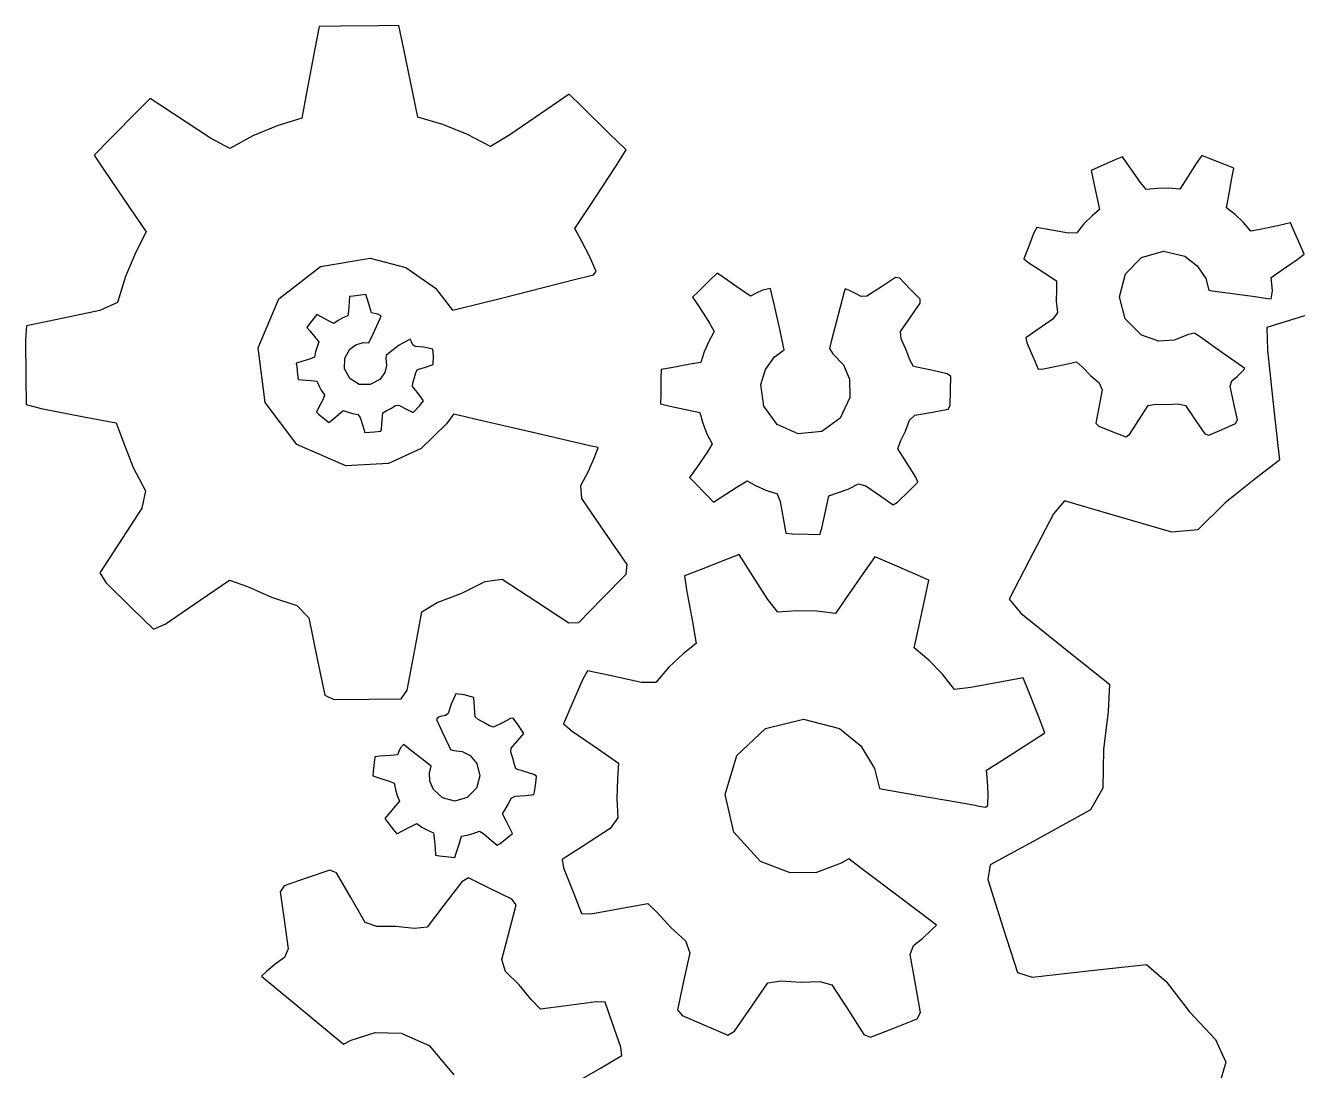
# Model space of a CAD drawing. Header units: metres. Extents: x -544 to 104, y 0 to 186.
# Drawn here: x -378.23 to -365.39, y 105.32 to 115.8 of the extents above; entities that cross this region are included whole.
import ezdxf

# ---------------------------------------------------------------- set-up
doc = ezdxf.new("R2010")
doc.units = ezdxf.units.M

msp = doc.modelspace()

# ---------------------------------------------------------------- linework, layer by layer
at = {"layer": 'COMPONENT1'}
for p, q in [((-375.28, 115.794), (-375.322, 115.568)), ((-375.066, 115.796), (-375.28, 115.794)), ((-374.683, 115.8), (-375.066, 115.796)), ((-374.479, 115.802), (-374.683, 115.8)), ((-374.43, 115.566), (-374.479, 115.802)), ((-375.322, 115.568), (-375.405, 115.127)), ((-374.338, 115.126), (-374.43, 115.566)), ((-376.975, 115.069), (-377.097, 114.949)), ((-376.742, 114.916), (-376.975, 115.069)), ((-375.405, 115.127), (-375.453, 114.871)), ((-374.287, 114.881), (-374.338, 115.126)), ((-372.768, 115.112), (-372.992, 114.959)), ((-372.639, 114.987), (-372.768, 115.112)), ((-377.097, 114.949), (-377.364, 114.677)), ((-376.369, 114.672), (-376.742, 114.916)), ((-372.992, 114.959), (-373.364, 114.705)), ((-372.367, 114.72), (-372.639, 114.987)), ((-375.699, 114.797), (-375.945, 114.695)), ((-375.453, 114.871), (-375.699, 114.797)), ((-374.036, 114.809), (-374.287, 114.881)), ((-373.79, 114.71), (-374.036, 114.809)), ((-377.364, 114.677), (-377.536, 114.501)), ((-376.177, 114.567), (-376.369, 114.672)), ((-375.945, 114.695), (-376.177, 114.567)), ((-373.558, 114.587), (-373.79, 114.71)), ((-373.364, 114.705), (-373.558, 114.587)), ((-372.197, 114.553), (-372.367, 114.72)), ((-372.305, 114.383), (-372.197, 114.553)), ((-377.536, 114.501), (-377.432, 114.342)), ((-367.28, 114.456), (-367.43, 114.39)), ((-367.212, 114.484), (-367.28, 114.456)), ((-367.144, 114.385), (-367.212, 114.484)), ((-366.472, 114.416), (-366.576, 114.254)), ((-366.418, 114.499), (-366.472, 114.416)), ((-366.333, 114.465), (-366.418, 114.499)), ((-366.179, 114.405), (-366.333, 114.465)), ((-366.097, 114.372), (-366.179, 114.405)), ((-377.432, 114.342), (-377.182, 113.976)), ((-372.551, 114.007), (-372.305, 114.383)), ((-367.43, 114.39), (-367.527, 114.348)), ((-367.527, 114.348), (-367.512, 114.268)), ((-367.034, 114.228), (-367.144, 114.385)), ((-366.116, 114.271), (-366.097, 114.372)), ((-367.512, 114.268), (-367.471, 114.081)), ((-366.974, 114.155), (-367.034, 114.228)), ((-366.861, 114.168), (-366.974, 114.155)), ((-366.747, 114.169), (-366.861, 114.168)), ((-366.637, 114.159), (-366.747, 114.169)), ((-366.576, 114.254), (-366.637, 114.159)), ((-366.15, 114.08), (-366.116, 114.271)), ((-367.471, 114.081), (-367.444, 113.957)), ((-366.169, 113.974), (-366.15, 114.08)), ((-377.182, 113.976), (-377.015, 113.731)), ((-372.711, 113.764), (-372.551, 114.007)), ((-367.518, 113.892), (-367.6, 113.811)), ((-367.444, 113.957), (-367.518, 113.892)), ((-366.081, 113.905), (-366.169, 113.974)), ((-365.999, 113.826), (-366.081, 113.905)), ((-372.64, 113.635), (-372.711, 113.764)), ((-368.075, 113.775), (-368.102, 113.72)), ((-367.943, 113.751), (-368.075, 113.775)), ((-367.6, 113.811), (-367.673, 113.721)), ((-365.926, 113.739), (-365.999, 113.826)), ((-365.641, 113.796), (-365.83, 113.755)), ((-365.527, 113.821), (-365.641, 113.796)), ((-365.495, 113.75), (-365.527, 113.821)), ((-377.015, 113.731), (-377.119, 113.528)), ((-372.564, 113.487), (-372.64, 113.635)), ((-368.102, 113.72), (-368.162, 113.57)), ((-367.757, 113.717), (-367.943, 113.751)), ((-367.673, 113.721), (-367.757, 113.717)), ((-365.83, 113.755), (-365.926, 113.739)), ((-365.43, 113.6), (-365.495, 113.75)), ((-377.119, 113.528), (-377.223, 113.282)), ((-368.162, 113.57), (-368.205, 113.46)), ((-367.021, 113.474), (-366.802, 113.536)), ((-366.802, 113.536), (-366.589, 113.488)), ((-365.46, 113.455), (-365.389, 113.506)), ((-365.389, 113.506), (-365.43, 113.6)), ((-375.684, 113.06), (-375.266, 113.385)), ((-375.266, 113.385), (-374.765, 113.467)), ((-374.765, 113.467), (-374.407, 113.372)), ((-372.498, 113.333), (-372.564, 113.487)), ((-368.205, 113.46), (-368.152, 113.419)), ((-368.152, 113.419), (-367.994, 113.318)), ((-367.184, 113.31), (-367.021, 113.474)), ((-366.589, 113.488), (-366.462, 113.392)), ((-366.462, 113.392), (-366.377, 113.262)), ((-365.619, 113.345), (-365.46, 113.455)), ((-377.223, 113.282), (-377.302, 113.023)), ((-374.407, 113.372), (-374.112, 113.165)), ((-372.886, 113.209), (-372.662, 113.266)), ((-372.662, 113.266), (-372.605, 113.28)), ((-372.605, 113.28), (-372.523, 113.301)), ((-372.523, 113.301), (-372.498, 113.333)), ((-371.356, 113.245), (-371.474, 113.131)), ((-371.282, 113.316), (-371.356, 113.245)), ((-371.21, 113.268), (-371.282, 113.316)), ((-371.051, 113.157), (-371.21, 113.268)), ((-369.491, 113.272), (-369.633, 113.18)), ((-369.449, 113.267), (-369.491, 113.272)), ((-369.347, 113.161), (-369.449, 113.267)), ((-367.994, 113.318), (-367.875, 113.241)), ((-367.245, 113.08), (-367.184, 113.31)), ((-366.377, 113.262), (-366.345, 113.146)), ((-365.721, 113.274), (-365.619, 113.345)), ((-365.714, 113.211), (-365.721, 113.274)), ((-374.112, 113.165), (-373.94, 112.944)), ((-373.461, 113.064), (-372.886, 113.209)), ((-371.474, 113.131), (-371.529, 113.076)), ((-370.948, 113.086), (-371.051, 113.157)), ((-370.827, 113.146), (-370.892, 113.115)), ((-370.747, 113.162), (-370.827, 113.146)), ((-370.733, 113.101), (-370.747, 113.162)), ((-370.007, 113.131), (-370.067, 112.899)), ((-369.999, 113.161), (-370.007, 113.131)), ((-369.962, 113.146), (-369.999, 113.161)), ((-369.899, 113.116), (-369.962, 113.146)), ((-369.633, 113.18), (-369.781, 113.085)), ((-369.246, 113.057), (-369.347, 113.161)), ((-367.877, 113.15), (-367.878, 113.035)), ((-367.875, 113.241), (-367.877, 113.15)), ((-366.345, 113.146), (-366.314, 113.141)), ((-366.314, 113.141), (-366.134, 113.116)), ((-365.721, 113.059), (-365.708, 113.14)), ((-365.708, 113.14), (-365.714, 113.211)), ((-377.302, 113.023), (-377.48, 112.942)), ((-375.891, 112.566), (-375.684, 113.06)), ((-374.977, 113.028), (-374.985, 112.936)), ((-374.973, 113.083), (-374.977, 113.028)), ((-374.937, 113.087), (-374.973, 113.083)), ((-374.859, 113.096), (-374.937, 113.087)), ((-374.811, 113.101), (-374.859, 113.096)), ((-374.798, 113.062), (-374.811, 113.101)), ((-374.77, 112.975), (-374.798, 113.062)), ((-373.871, 112.961), (-373.461, 113.064)), ((-371.529, 113.076), (-371.465, 112.978)), ((-370.892, 113.115), (-370.948, 113.086)), ((-370.711, 113.004), (-370.733, 113.101)), ((-370.655, 112.755), (-370.711, 113.004)), ((-369.838, 113.082), (-369.899, 113.116)), ((-369.781, 113.085), (-369.838, 113.082)), ((-369.343, 112.874), (-369.246, 113.014)), ((-369.246, 113.014), (-369.246, 113.057)), ((-367.878, 113.035), (-367.867, 112.921)), ((-367.185, 112.86), (-367.245, 113.08)), ((-366.134, 113.116), (-365.881, 113.081)), ((-365.881, 113.081), (-365.782, 113.067)), ((-365.782, 113.067), (-365.721, 113.059)), ((-377.48, 112.942), (-377.91, 112.853)), ((-375.328, 112.868), (-375.377, 112.807)), ((-375.302, 112.901), (-375.328, 112.868)), ((-375.259, 112.878), (-375.302, 112.901)), ((-375.177, 112.836), (-375.259, 112.878)), ((-375.041, 112.869), (-375.088, 112.843)), ((-374.992, 112.89), (-375.041, 112.869)), ((-374.985, 112.936), (-374.992, 112.89)), ((-374.752, 112.918), (-374.77, 112.975)), ((-374.723, 112.913), (-374.752, 112.918)), ((-374.69, 112.906), (-374.723, 112.913)), ((-374.655, 112.889), (-374.69, 112.906)), ((-374.687, 112.819), (-374.667, 112.862)), ((-374.667, 112.862), (-374.655, 112.889)), ((-373.94, 112.944), (-373.895, 112.955)), ((-373.895, 112.955), (-373.871, 112.961)), ((-371.465, 112.978), (-371.36, 112.816)), ((-370.067, 112.899), (-370.137, 112.632)), ((-369.442, 112.731), (-369.343, 112.874)), ((-367.867, 112.921), (-367.909, 112.857)), ((-367.024, 112.695), (-367.185, 112.86)), ((-365.385, 112.89), (-365.765, 112.77)), ((-378.216, 112.789), (-378.226, 112.648)), ((-377.91, 112.853), (-378.216, 112.789)), ((-375.377, 112.807), (-375.404, 112.773)), ((-375.404, 112.773), (-375.374, 112.737)), ((-375.374, 112.737), (-375.315, 112.667)), ((-375.132, 112.813), (-375.177, 112.836)), ((-375.088, 112.843), (-375.132, 112.813)), ((-374.738, 112.709), (-374.687, 112.819)), ((-371.312, 112.731), (-371.368, 112.632)), ((-371.36, 112.816), (-371.312, 112.731)), ((-370.616, 112.578), (-370.655, 112.755)), ((-369.435, 112.658), (-369.442, 112.731)), ((-368.062, 112.751), (-368.184, 112.667)), ((-367.909, 112.857), (-368.062, 112.751)), ((-365.765, 112.77), (-365.758, 112.544)), ((-378.226, 112.648), (-378.223, 112.273)), ((-375.315, 112.667), (-375.281, 112.627)), ((-375.281, 112.627), (-375.3, 112.579)), ((-374.909, 112.599), (-374.838, 112.62)), ((-374.838, 112.62), (-374.781, 112.618)), ((-374.781, 112.618), (-374.738, 112.709)), ((-374.365, 112.656), (-374.476, 112.594)), ((-374.35, 112.626), (-374.365, 112.656)), ((-374.337, 112.596), (-374.35, 112.626)), ((-371.368, 112.632), (-371.413, 112.528)), ((-370.137, 112.632), (-370.155, 112.56)), ((-369.387, 112.555), (-369.435, 112.658)), ((-368.184, 112.667), (-368.174, 112.618)), ((-368.174, 112.618), (-368.111, 112.473)), ((-366.849, 112.635), (-367.024, 112.695)), ((-366.694, 112.643), (-366.849, 112.635)), ((-366.552, 112.701), (-366.694, 112.643)), ((-366.492, 112.716), (-366.552, 112.701)), ((-366.431, 112.674), (-366.492, 112.716)), ((-366.205, 112.515), (-366.431, 112.674)), ((-375.822, 112.018), (-375.891, 112.566)), ((-375.316, 112.526), (-375.326, 112.473)), ((-375.3, 112.579), (-375.316, 112.526)), ((-375.021, 112.465), (-374.97, 112.555)), ((-374.97, 112.555), (-374.909, 112.599)), ((-374.607, 112.492), (-374.609, 112.462)), ((-374.579, 112.513), (-374.607, 112.492)), ((-374.476, 112.594), (-374.579, 112.513)), ((-374.315, 112.581), (-374.337, 112.596)), ((-374.232, 112.574), (-374.315, 112.581)), ((-374.137, 112.553), (-374.232, 112.574)), ((-374.13, 112.484), (-374.137, 112.553)), ((-374.134, 112.399), (-374.13, 112.484)), ((-371.413, 112.528), (-371.447, 112.421)), ((-370.799, 112.351), (-370.706, 112.476)), ((-370.706, 112.476), (-370.609, 112.547)), ((-370.609, 112.547), (-370.616, 112.578)), ((-370.155, 112.56), (-370.12, 112.508)), ((-370.12, 112.508), (-370.016, 112.396)), ((-369.35, 112.447), (-369.387, 112.555)), ((-366.009, 112.377), (-366.205, 112.515)), ((-365.758, 112.544), (-365.689, 111.916)), ((-375.453, 112.429), (-375.508, 112.412)), ((-375.508, 112.412), (-375.504, 112.377)), ((-375.504, 112.377), (-375.496, 112.3)), ((-375.367, 112.456), (-375.453, 112.429)), ((-375.326, 112.473), (-375.367, 112.456)), ((-375.024, 112.357), (-375.021, 112.465)), ((-374.972, 112.261), (-375.024, 112.357)), ((-374.602, 112.39), (-374.62, 112.319)), ((-374.609, 112.462), (-374.602, 112.39)), ((-374.308, 112.32), (-374.29, 112.35)), ((-374.29, 112.35), (-374.211, 112.375)), ((-374.211, 112.375), (-374.134, 112.399)), ((-371.845, 112.349), (-371.847, 112.261)), ((-371.743, 112.367), (-371.845, 112.349)), ((-371.553, 112.402), (-371.743, 112.367)), ((-371.447, 112.421), (-371.553, 112.402)), ((-370.844, 112.198), (-370.799, 112.351)), ((-370.016, 112.396), (-369.955, 112.254)), ((-369.31, 112.38), (-369.35, 112.447)), ((-369.148, 112.345), (-369.31, 112.38)), ((-368.111, 112.473), (-368.06, 112.354)), ((-368.06, 112.354), (-368.005, 112.355)), ((-368.005, 112.355), (-367.826, 112.394)), ((-367.826, 112.394), (-367.675, 112.427)), ((-367.675, 112.427), (-367.614, 112.373)), ((-367.614, 112.373), (-367.535, 112.291)), ((-366.011, 112.329), (-365.984, 112.359)), ((-365.984, 112.359), (-366.009, 112.377)), ((-378.223, 112.273), (-378.22, 111.998)), ((-375.496, 112.3), (-375.49, 112.25)), ((-375.49, 112.25), (-375.451, 112.246)), ((-375.451, 112.246), (-375.361, 112.238)), ((-375.361, 112.238), (-375.301, 112.233)), ((-375.301, 112.233), (-375.282, 112.19)), ((-374.876, 112.201), (-374.972, 112.261)), ((-374.671, 112.248), (-374.768, 112.198)), ((-374.62, 112.319), (-374.671, 112.248)), ((-374.337, 112.216), (-374.32, 112.268)), ((-374.32, 112.268), (-374.308, 112.32)), ((-371.847, 112.261), (-371.849, 112.096)), ((-369.955, 112.254), (-369.95, 112.069)), ((-368.975, 112.308), (-369.148, 112.345)), ((-368.937, 112.281), (-368.975, 112.308)), ((-368.94, 112.142), (-368.937, 112.281)), ((-367.535, 112.291), (-367.447, 112.217)), ((-366.132, 112.182), (-366.114, 112.236)), ((-366.114, 112.236), (-366.061, 112.281)), ((-366.061, 112.281), (-366.011, 112.329)), ((-375.282, 112.19), (-375.257, 112.142)), ((-375.257, 112.142), (-375.226, 112.097)), ((-375.226, 112.097), (-375.236, 112.058)), ((-374.768, 112.198), (-374.876, 112.201)), ((-374.341, 112.18), (-374.337, 112.216)), ((-374.29, 112.12), (-374.341, 112.18)), ((-374.23, 112.035), (-374.29, 112.12)), ((-371.849, 112.096), (-371.851, 112.004)), ((-370.815, 111.982), (-370.844, 112.198)), ((-368.942, 111.99), (-368.94, 112.142)), ((-367.419, 112.147), (-367.452, 111.97)), ((-367.447, 112.217), (-367.419, 112.147)), ((-366.094, 112.01), (-366.132, 112.182)), ((-378.22, 111.998), (-378.07, 111.957)), ((-375.502, 111.596), (-375.822, 112.018)), ((-375.277, 111.978), (-375.307, 111.922)), ((-375.236, 112.058), (-375.277, 111.978)), ((-374.559, 111.96), (-374.513, 111.99)), ((-374.513, 111.99), (-374.478, 111.993)), ((-374.478, 111.993), (-374.402, 111.953)), ((-374.335, 111.918), (-374.271, 111.984)), ((-374.271, 111.984), (-374.23, 112.035)), ((-371.851, 112.004), (-371.754, 111.983)), ((-371.754, 111.983), (-371.566, 111.942)), ((-370.68, 111.798), (-370.815, 111.982)), ((-369.95, 112.069), (-370.047, 111.86)), ((-368.962, 111.951), (-368.942, 111.99)), ((-367.452, 111.97), (-367.48, 111.812)), ((-367.046, 111.848), (-366.956, 111.988)), ((-366.956, 111.988), (-366.88, 112.001)), ((-366.88, 112.001), (-366.766, 111.998)), ((-366.766, 111.998), (-366.653, 112.007)), ((-366.653, 112.007), (-366.582, 111.988)), ((-366.582, 111.988), (-366.483, 111.846)), ((-366.058, 111.844), (-366.094, 112.01)), ((-378.07, 111.957), (-377.642, 111.876)), ((-377.642, 111.876), (-377.318, 111.815)), ((-375.307, 111.922), (-375.286, 111.902)), ((-375.286, 111.902), (-375.226, 111.854)), ((-375.226, 111.854), (-375.182, 111.819)), ((-375.182, 111.819), (-375.156, 111.838)), ((-375.156, 111.838), (-375.088, 111.895)), ((-375.088, 111.895), (-375.037, 111.939)), ((-375.037, 111.939), (-374.996, 111.925)), ((-374.996, 111.925), (-374.944, 111.908)), ((-374.944, 111.908), (-374.891, 111.898)), ((-374.891, 111.898), (-374.868, 111.869)), ((-374.868, 111.869), (-374.841, 111.786)), ((-374.654, 111.756), (-374.646, 111.843)), ((-374.646, 111.843), (-374.64, 111.916)), ((-374.64, 111.916), (-374.607, 111.936)), ((-374.607, 111.936), (-374.559, 111.96)), ((-374.402, 111.953), (-374.335, 111.918)), ((-373.93, 111.902), (-374, 111.806)), ((-373.882, 111.891), (-373.93, 111.902)), ((-373.715, 111.852), (-373.882, 111.891)), ((-373.09, 111.708), (-373.715, 111.852)), ((-371.566, 111.942), (-371.456, 111.918)), ((-371.456, 111.918), (-371.427, 111.812)), ((-370.047, 111.86), (-370.233, 111.727)), ((-369.391, 111.732), (-369.353, 111.841)), ((-369.353, 111.841), (-369.297, 111.891)), ((-369.297, 111.891), (-369.12, 111.923)), ((-369.12, 111.923), (-368.962, 111.951)), ((-367.142, 111.699), (-367.046, 111.848)), ((-366.483, 111.846), (-366.385, 111.705)), ((-366.078, 111.807), (-366.058, 111.844)), ((-365.689, 111.916), (-365.637, 111.441)), ((-377.318, 111.815), (-377.243, 111.617)), ((-374.841, 111.786), (-374.82, 111.719)), ((-374.82, 111.719), (-374.722, 111.724)), ((-374.722, 111.724), (-374.661, 111.731)), ((-374.661, 111.731), (-374.654, 111.756)), ((-374, 111.806), (-374.254, 111.557)), ((-372.548, 111.582), (-373.09, 111.708)), ((-371.427, 111.812), (-371.386, 111.705)), ((-371.386, 111.705), (-371.334, 111.603)), ((-370.469, 111.703), (-370.68, 111.798)), ((-370.233, 111.727), (-370.469, 111.703)), ((-369.441, 111.63), (-369.391, 111.732)), ((-367.48, 111.812), (-367.451, 111.78)), ((-367.451, 111.78), (-367.309, 111.724)), ((-367.309, 111.724), (-367.18, 111.673)), ((-366.385, 111.705), (-366.345, 111.69)), ((-366.345, 111.69), (-366.212, 111.748)), ((-366.212, 111.748), (-366.078, 111.807)), ((-377.243, 111.617), (-377.145, 111.368)), ((-375.011, 111.382), (-375.502, 111.596)), ((-372.477, 111.566), (-372.548, 111.582)), ((-371.334, 111.603), (-371.381, 111.522)), ((-369.47, 111.553), (-369.441, 111.63)), ((-367.18, 111.673), (-367.142, 111.699)), ((-374.254, 111.557), (-374.581, 111.406)), ((-372.576, 111.329), (-372.51, 111.478)), ((-372.51, 111.478), (-372.477, 111.566)), ((-371.381, 111.522), (-371.49, 111.364)), ((-369.386, 111.423), (-369.47, 111.553)), ((-377.145, 111.368), (-377.021, 111.132)), ((-374.581, 111.406), (-375.011, 111.382)), ((-372.651, 111.186), (-372.576, 111.329)), ((-371.49, 111.364), (-371.559, 111.266)), ((-369.287, 111.269), (-369.386, 111.423)), ((-365.637, 111.441), (-365.88, 111.254)), ((-371.559, 111.266), (-371.508, 111.212)), ((-371.508, 111.212), (-371.394, 111.094)), ((-371.091, 111.164), (-370.983, 111.233)), ((-370.983, 111.233), (-370.897, 111.186)), ((-369.968, 111.15), (-369.865, 111.201)), ((-369.865, 111.201), (-369.79, 111.183)), ((-369.36, 111.128), (-369.267, 111.218)), ((-369.267, 111.218), (-369.287, 111.269)), ((-365.88, 111.254), (-366.184, 111.011)), ((-377.021, 111.132), (-377.058, 110.957)), ((-372.641, 111.055), (-372.651, 111.186)), ((-371.394, 111.094), (-371.321, 111.018)), ((-371.251, 111.061), (-371.091, 111.164)), ((-370.897, 111.186), (-370.793, 111.139)), ((-370.793, 111.139), (-370.682, 111.102)), ((-370.682, 111.102), (-370.649, 111.024)), ((-370.192, 110.942), (-370.163, 111.081)), ((-370.163, 111.081), (-370.076, 111.111)), ((-370.076, 111.111), (-369.968, 111.15)), ((-369.79, 111.183), (-369.638, 111.077)), ((-369.638, 111.077), (-369.516, 110.993)), ((-369.473, 111.019), (-369.36, 111.128)), ((-377.058, 110.957), (-377.294, 110.597)), ((-372.41, 110.717), (-372.641, 111.055)), ((-371.321, 111.018), (-371.251, 111.061)), ((-370.649, 111.024), (-370.616, 110.838)), ((-370.232, 110.759), (-370.192, 110.942)), ((-369.516, 110.993), (-369.473, 111.019)), ((-367.796, 111.032), (-367.905, 110.902)), ((-367.316, 110.892), (-367.796, 111.032)), ((-366.184, 111.011), (-366.458, 110.741)), ((-370.616, 110.838), (-370.592, 110.706)), ((-367.905, 110.902), (-368.15, 110.432)), ((-366.717, 110.717), (-367.316, 110.892)), ((-372.188, 110.392), (-372.41, 110.717)), ((-370.592, 110.706), (-370.531, 110.7)), ((-370.531, 110.7), (-370.37, 110.697)), ((-370.37, 110.697), (-370.251, 110.695)), ((-370.251, 110.695), (-370.232, 110.759)), ((-366.458, 110.741), (-366.717, 110.717)), ((-377.294, 110.597), (-377.482, 110.309)), ((-371.181, 110.447), (-371.443, 110.344)), ((-371.063, 110.492), (-371.181, 110.447)), ((-370.951, 110.319), (-371.063, 110.492)), ((-369.7, 110.471), (-369.797, 110.331)), ((-369.555, 110.408), (-369.7, 110.471)), ((-368.15, 110.432), (-368.351, 110.045)), ((-377.482, 110.309), (-377.419, 110.211)), ((-372.436, 110.051), (-372.197, 110.295)), ((-372.197, 110.295), (-372.188, 110.392)), ((-371.443, 110.344), (-371.612, 110.278)), ((-370.773, 110.041), (-370.951, 110.319)), ((-369.797, 110.331), (-369.986, 110.059)), ((-369.296, 110.295), (-369.555, 110.408)), ((-369.157, 110.235), (-369.296, 110.295)), ((-377.419, 110.211), (-377.158, 109.955)), ((-376.475, 110.034), (-376.178, 110.236)), ((-376.178, 110.236), (-375.999, 110.173)), ((-375.999, 110.173), (-375.757, 110.065)), ((-373.846, 110.105), (-373.611, 110.223)), ((-373.611, 110.223), (-373.441, 110.246)), ((-373.441, 110.246), (-373.104, 110.024)), ((-371.612, 110.278), (-371.59, 110.139)), ((-369.195, 110.061), (-369.157, 110.235)), ((-375.757, 110.065), (-375.503, 109.983)), ((-374.095, 110.013), (-373.846, 110.105)), ((-372.673, 109.81), (-372.436, 110.051)), ((-371.59, 110.139), (-371.531, 109.816)), ((-370.675, 109.913), (-370.773, 110.041)), ((-369.986, 110.059), (-370.095, 109.901)), ((-369.266, 109.737), (-369.195, 110.061)), ((-368.351, 110.045), (-368.233, 109.903)), ((-377.158, 109.955), (-376.943, 109.744)), ((-376.826, 109.794), (-376.475, 110.034)), ((-375.503, 109.983), (-375.383, 109.857)), ((-374.319, 109.537), (-374.247, 109.917)), ((-374.247, 109.917), (-374.095, 110.013)), ((-373.104, 110.024), (-372.771, 109.806)), ((-370.48, 109.929), (-370.675, 109.913)), ((-370.283, 109.924), (-370.48, 109.929)), ((-370.095, 109.901), (-370.283, 109.924)), ((-376.943, 109.744), (-376.826, 109.794)), ((-375.383, 109.857), (-375.298, 109.447)), ((-372.771, 109.806), (-372.673, 109.81)), ((-371.531, 109.816), (-371.492, 109.601)), ((-368.233, 109.903), (-367.751, 109.517)), ((-369.305, 109.556), (-369.266, 109.737)), ((-374.395, 109.133), (-374.319, 109.537)), ((-371.492, 109.601), (-371.624, 109.495)), ((-369.157, 109.432), (-369.305, 109.556)), ((-375.298, 109.447), (-375.222, 109.081)), ((-371.624, 109.495), (-371.768, 109.361)), ((-369.021, 109.291), (-369.157, 109.432)), ((-367.751, 109.517), (-367.345, 109.192)), ((-372.586, 109.327), (-372.636, 109.235)), ((-372.36, 109.278), (-372.586, 109.327)), ((-372.043, 109.209), (-372.36, 109.278)), ((-371.768, 109.361), (-371.899, 109.21)), ((-368.901, 109.138), (-369.021, 109.291)), ((-372.636, 109.235), (-372.746, 108.981)), ((-371.899, 109.21), (-372.043, 109.209)), ((-368.735, 109.159), (-368.901, 109.138)), ((-368.408, 109.218), (-368.735, 109.159)), ((-368.211, 109.254), (-368.408, 109.218)), ((-368.161, 109.131), (-368.211, 109.254)), ((-367.345, 109.192), (-367.357, 108.917)), ((-375.222, 109.081), (-375.131, 109.038)), ((-375.131, 109.038), (-374.777, 109.041)), ((-374.777, 109.041), (-374.454, 109.044)), ((-374.454, 109.044), (-374.395, 109.133)), ((-373.905, 109.095), (-373.955, 108.992)), ((-373.823, 109.085), (-373.905, 109.095)), ((-373.727, 109.058), (-373.823, 109.085)), ((-373.72, 108.962), (-373.727, 109.058)), ((-368.057, 108.869), (-368.161, 109.131)), ((-373.985, 108.898), (-374.009, 108.876)), ((-373.955, 108.992), (-373.985, 108.898)), ((-373.712, 108.865), (-373.72, 108.962)), ((-372.746, 108.981), (-372.827, 108.794)), ((-367.357, 108.917), (-367.404, 108.536)), ((-374.085, 108.86), (-374.099, 108.837)), ((-374.099, 108.837), (-374.043, 108.715)), ((-374.047, 108.869), (-374.085, 108.86)), ((-374.009, 108.876), (-374.047, 108.869)), ((-373.682, 108.836), (-373.712, 108.865)), ((-373.625, 108.808), (-373.682, 108.836)), ((-373.57, 108.774), (-373.625, 108.808)), ((-373.529, 108.759), (-373.57, 108.774)), ((-373.446, 108.802), (-373.529, 108.759)), ((-373.358, 108.847), (-373.446, 108.802)), ((-373.332, 108.849), (-373.358, 108.847)), ((-373.284, 108.788), (-373.332, 108.849)), ((-373.225, 108.697), (-373.284, 108.788)), ((-372.827, 108.794), (-372.738, 108.721)), ((-370.796, 108.748), (-370.416, 108.841)), ((-370.416, 108.841), (-370.053, 108.746)), ((-367.993, 108.705), (-368.057, 108.869)), ((-374.043, 108.715), (-373.978, 108.574)), ((-373.35, 108.551), (-373.284, 108.628)), ((-373.284, 108.628), (-373.225, 108.697)), ((-372.738, 108.721), (-372.473, 108.538)), ((-371.085, 108.476), (-370.796, 108.748)), ((-370.053, 108.746), (-369.84, 108.574)), ((-368.397, 108.444), (-368.117, 108.623)), ((-368.117, 108.623), (-367.993, 108.705)), ((-374.478, 108.515), (-374.492, 108.483)), ((-374.461, 108.552), (-374.478, 108.515)), ((-374.432, 108.587), (-374.461, 108.552)), ((-374.404, 108.566), (-374.432, 108.587)), ((-374.36, 108.531), (-374.404, 108.566)), ((-374.247, 108.443), (-374.36, 108.531)), ((-373.978, 108.574), (-373.961, 108.536)), ((-373.961, 108.536), (-373.927, 108.526)), ((-373.927, 108.526), (-373.842, 108.515)), ((-373.842, 108.515), (-373.764, 108.475)), ((-373.356, 108.51), (-373.35, 108.551)), ((-373.334, 108.449), (-373.356, 108.51)), ((-372.473, 108.538), (-372.273, 108.4)), ((-369.84, 108.574), (-369.703, 108.345)), ((-367.404, 108.536), (-367.411, 108.148)), ((-374.726, 108.407), (-374.737, 108.315)), ((-374.719, 108.464), (-374.726, 108.407)), ((-374.671, 108.468), (-374.719, 108.464)), ((-374.562, 108.477), (-374.671, 108.468)), ((-374.492, 108.483), (-374.562, 108.477)), ((-374.153, 108.369), (-374.247, 108.443)), ((-374.17, 108.304), (-374.153, 108.369)), ((-373.764, 108.475), (-373.696, 108.396)), ((-373.696, 108.396), (-373.664, 108.271)), ((-373.319, 108.387), (-373.334, 108.449)), ((-373.304, 108.343), (-373.319, 108.387)), ((-372.273, 108.4), (-372.283, 108.243)), ((-371.202, 108.086), (-371.085, 108.476)), ((-368.578, 108.328), (-368.397, 108.444)), ((-374.737, 108.315), (-374.741, 108.272)), ((-374.741, 108.272), (-374.679, 108.252)), ((-374.679, 108.252), (-374.575, 108.218)), ((-374.166, 108.217), (-374.17, 108.304)), ((-373.664, 108.271), (-373.698, 108.147)), ((-373.222, 108.316), (-373.304, 108.343)), ((-373.124, 108.285), (-373.222, 108.316)), ((-373.097, 108.27), (-373.124, 108.285)), ((-373.105, 108.197), (-373.097, 108.27)), ((-372.283, 108.243), (-372.291, 108.045)), ((-369.703, 108.345), (-369.654, 108.144)), ((-368.568, 108.219), (-368.578, 108.328)), ((-374.575, 108.218), (-374.524, 108.199)), ((-374.524, 108.199), (-374.513, 108.136)), ((-374.513, 108.136), (-374.496, 108.075)), ((-374.131, 108.134), (-374.166, 108.217)), ((-374.041, 108.051), (-374.131, 108.134)), ((-373.698, 108.147), (-373.792, 108.053)), ((-373.125, 108.083), (-373.116, 108.11)), ((-373.116, 108.11), (-373.105, 108.197)), ((-369.654, 108.144), (-369.621, 108.138)), ((-369.621, 108.138), (-369.295, 108.081)), ((-368.562, 108.096), (-368.568, 108.219)), ((-367.411, 108.148), (-367.535, 107.929)), ((-374.472, 108.016), (-374.511, 107.97)), ((-374.496, 108.075), (-374.472, 108.016)), ((-373.917, 108.019), (-374.041, 108.051)), ((-373.792, 108.053), (-373.917, 108.019)), ((-373.41, 107.935), (-373.377, 107.99)), ((-373.377, 107.99), (-373.351, 108.049)), ((-373.351, 108.049), (-373.312, 108.068)), ((-373.312, 108.068), (-373.208, 108.076)), ((-373.208, 108.076), (-373.125, 108.083)), ((-372.291, 108.045), (-372.279, 107.85)), ((-371.114, 107.705), (-371.202, 108.086)), ((-369.295, 108.081), (-368.863, 108.006)), ((-368.863, 108.006), (-368.694, 107.976)), ((-368.564, 107.973), (-368.562, 108.096)), ((-374.582, 107.887), (-374.62, 107.843)), ((-374.511, 107.97), (-374.582, 107.887)), ((-373.437, 107.891), (-373.41, 107.935)), ((-373.401, 107.82), (-373.437, 107.891)), ((-368.694, 107.976), (-368.652, 107.969)), ((-368.652, 107.969), (-368.59, 107.958)), ((-368.59, 107.958), (-368.564, 107.973)), ((-367.535, 107.929), (-368.068, 107.637)), ((-374.62, 107.843), (-374.589, 107.804)), ((-374.589, 107.804), (-374.531, 107.731)), ((-374.531, 107.731), (-374.499, 107.691)), ((-374.45, 107.716), (-374.353, 107.766)), ((-374.353, 107.766), (-374.297, 107.794)), ((-374.297, 107.794), (-374.247, 107.758)), ((-374.247, 107.758), (-374.191, 107.727)), ((-374.191, 107.727), (-374.132, 107.701)), ((-373.353, 107.726), (-373.401, 107.82)), ((-373.338, 107.692), (-373.353, 107.726)), ((-372.356, 107.742), (-372.624, 107.57)), ((-372.279, 107.85), (-372.356, 107.742)), ((-374.499, 107.691), (-374.45, 107.716)), ((-374.132, 107.701), (-374.124, 107.649)), ((-374.124, 107.649), (-374.115, 107.541)), ((-373.903, 107.495), (-373.87, 107.597)), ((-373.87, 107.597), (-373.848, 107.665)), ((-373.848, 107.665), (-373.794, 107.675)), ((-373.794, 107.675), (-373.731, 107.692)), ((-373.731, 107.692), (-373.67, 107.715)), ((-373.67, 107.715), (-373.629, 107.693)), ((-373.629, 107.693), (-373.548, 107.624)), ((-373.548, 107.624), (-373.49, 107.575)), ((-373.462, 107.594), (-373.391, 107.65)), ((-373.391, 107.65), (-373.338, 107.692)), ((-370.847, 107.413), (-371.114, 107.705)), ((-368.068, 107.637), (-368.542, 107.377)), ((-374.115, 107.541), (-374.11, 107.474)), ((-374.11, 107.474), (-374.069, 107.469)), ((-374.069, 107.469), (-373.977, 107.458)), ((-373.918, 107.451), (-373.903, 107.495)), ((-373.49, 107.575), (-373.462, 107.594)), ((-372.624, 107.57), (-372.838, 107.433)), ((-373.977, 107.458), (-373.918, 107.451)), ((-372.838, 107.433), (-372.824, 107.347)), ((-372.824, 107.347), (-372.725, 107.096)), ((-370.55, 107.299), (-370.847, 107.413)), ((-370.037, 107.395), (-370.284, 107.303)), ((-369.961, 107.438), (-370.037, 107.395)), ((-369.932, 107.416), (-369.961, 107.438)), ((-369.831, 107.34), (-369.932, 107.416)), ((-369.453, 107.054), (-369.831, 107.34)), ((-368.542, 107.377), (-368.564, 107.232)), ((-375.399, 107.247), (-375.631, 107.167)), ((-375.17, 107.326), (-375.399, 107.247)), ((-375.106, 107.297), (-375.17, 107.326)), ((-374.962, 107.05), (-375.106, 107.297)), ((-373.781, 107.247), (-373.847, 107.209)), ((-373.572, 107.145), (-373.781, 107.247)), ((-370.284, 107.303), (-370.55, 107.299)), ((-368.564, 107.232), (-368.41, 106.743)), ((-375.631, 107.167), (-375.669, 107.107)), ((-375.669, 107.107), (-375.63, 106.828)), ((-373.847, 107.209), (-374.026, 106.973)), ((-373.344, 107.034), (-373.572, 107.145)), ((-372.725, 107.096), (-372.644, 106.889)), ((-374.816, 106.8), (-374.962, 107.05)), ((-374.026, 106.973), (-374.194, 106.753)), ((-373.368, 106.718), (-373.3, 106.977)), ((-373.3, 106.977), (-373.344, 107.034)), ((-372.24, 106.943), (-371.979, 106.991)), ((-371.979, 106.991), (-371.878, 106.894)), ((-369.125, 106.806), (-369.453, 107.054)), ((-375.63, 106.828), (-375.59, 106.537)), ((-372.644, 106.889), (-372.55, 106.887)), ((-372.55, 106.887), (-372.24, 106.943)), ((-371.878, 106.894), (-371.747, 106.749)), ((-374.7, 106.76), (-374.816, 106.8)), ((-374.511, 106.76), (-374.7, 106.76)), ((-374.322, 106.74), (-374.511, 106.76)), ((-374.194, 106.753), (-374.322, 106.74)), ((-373.445, 106.427), (-373.368, 106.718)), ((-371.747, 106.749), (-371.6, 106.616)), ((-369.219, 106.644), (-369.13, 106.725)), ((-369.13, 106.725), (-369.082, 106.774)), ((-369.082, 106.774), (-369.125, 106.806)), ((-368.41, 106.743), (-368.269, 106.297)), ((-371.6, 106.616), (-371.557, 106.495)), ((-369.346, 106.478), (-369.313, 106.57)), ((-369.313, 106.57), (-369.219, 106.644)), ((-375.626, 106.449), (-375.72, 106.381)), ((-375.59, 106.537), (-375.626, 106.449)), ((-371.557, 106.495), (-371.623, 106.193)), ((-369.292, 106.181), (-369.346, 106.478)), ((-375.72, 106.381), (-375.809, 106.307)), ((-373.408, 106.308), (-373.445, 106.427)), ((-368.121, 106.252), (-367.528, 106.317)), ((-367.528, 106.317), (-366.971, 106.379)), ((-366.971, 106.379), (-366.774, 106.208)), ((-375.809, 106.307), (-375.859, 106.261)), ((-375.859, 106.261), (-375.818, 106.228)), ((-375.818, 106.228), (-375.511, 105.973)), ((-373.271, 106.173), (-373.408, 106.308)), ((-371.623, 106.193), (-371.682, 105.924)), ((-370.935, 105.959), (-370.773, 106.194)), ((-370.773, 106.194), (-370.641, 106.213)), ((-370.641, 106.213), (-370.445, 106.201)), ((-370.445, 106.201), (-370.251, 106.209)), ((-370.251, 106.209), (-370.13, 106.173)), ((-368.269, 106.297), (-368.121, 106.252)), ((-366.774, 106.208), (-366.54, 105.902)), ((-373.15, 106.027), (-373.271, 106.173)), ((-370.13, 106.173), (-369.969, 105.922)), ((-369.24, 105.895), (-369.292, 106.181)), ((-375.511, 105.973), (-375.156, 105.68)), ((-373.056, 105.929), (-373.15, 106.027)), ((-372.8, 105.964), (-373.056, 105.929)), ((-372.498, 106.005), (-372.8, 105.964)), ((-372.407, 105.999), (-372.498, 106.005)), ((-372.336, 105.795), (-372.407, 105.999)), ((-371.108, 105.709), (-370.935, 105.959)), ((-371.682, 105.924), (-371.633, 105.867)), ((-371.633, 105.867), (-371.394, 105.763)), ((-369.969, 105.922), (-369.81, 105.675)), ((-369.51, 105.739), (-369.275, 105.832)), ((-369.275, 105.832), (-369.24, 105.895)), ((-366.54, 105.902), (-366.278, 105.625)), ((-375.156, 105.68), (-375.061, 105.602)), ((-374.958, 105.618), (-374.715, 105.697)), ((-374.715, 105.697), (-374.456, 105.689)), ((-374.456, 105.689), (-374.173, 105.567)), ((-372.251, 105.547), (-372.336, 105.795)), ((-371.394, 105.763), (-371.175, 105.668)), ((-371.175, 105.668), (-371.108, 105.709)), ((-369.81, 105.675), (-369.742, 105.648)), ((-369.742, 105.648), (-369.51, 105.739)), ((-375.061, 105.602), (-375.034, 105.579)), ((-375.034, 105.579), (-374.958, 105.618)), ((-374.173, 105.567), (-373.926, 105.272)), ((-372.241, 105.464), (-372.251, 105.547)), ((-366.278, 105.625), (-366.175, 105.399)), ((-372.455, 105.339), (-372.241, 105.464)), ((-372.722, 105.184), (-372.455, 105.339)), ((-366.175, 105.399), (-366.339, 104.838))]:
    msp.add_line(p, q, dxfattribs=at)

doc.saveas('drawing.dxf')
